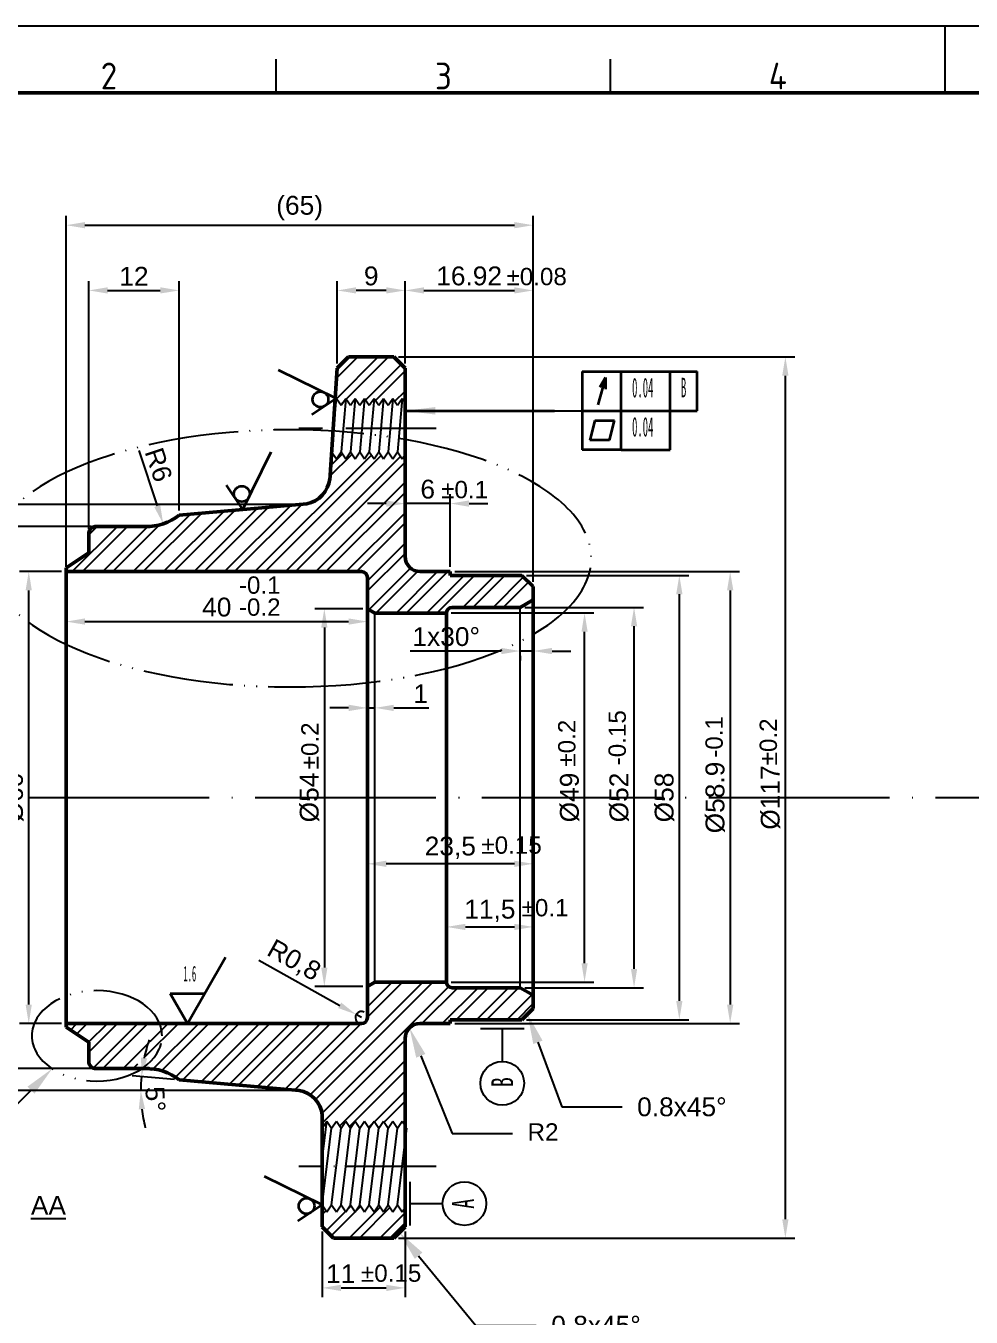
# Model space of a CAD drawing. Header units: millimetres. Extents: x 1789 to 2590, y 1108 to 1371.
# Drawn here: x 1853.2 to 1978.7, y 1199.9 to 1371.4 of the extents above; entities that cross this region are included whole.
import ezdxf
from ezdxf import colors
from ezdxf.entities.mleader import LeaderData, LeaderLine
from ezdxf.enums import TextEntityAlignment as Align
from ezdxf.math import Vec2, Vec3

# ---------------------------------------------------------------- set-up
doc = ezdxf.new("R2010")
doc.units = ezdxf.units.MM
doc.linetypes.add('ACAD_ISO04W100', pattern=[30, 24, -3, 0, -3])
doc.linetypes.add('ACAD_ISO05W100', pattern=[33, 24, -3, 0, -3, 0, -3])
for name, color, linetype, lineweight in [('AM_0', 7, 'Continuous', 50), ('AM_BOR', 7, 'Continuous', 50), ('CAXA4', 3, 'Continuous', 25)]:
    doc.layers.add(name, color=color, linetype=linetype, lineweight=lineweight)
doc.styles.add('ACISOTS', font='isocp.shx', dxfattribs={"height": 1})
doc.styles.get("Standard").update_dxf_attribs({"font": 'arial.ttf'})
doc.styles.add('UserTxtStyle1', font='', dxfattribs={"width": 0.4})
doc.styles.add('UserTxtStyle3', font='', dxfattribs={"width": 0.4})
doc.styles.add('标准', font='', dxfattribs={"width": 0.667})
doc.styles.get('UserTxtStyle1').set_extended_font_data('FangSong_GB2312')
doc.styles.get('UserTxtStyle3').set_extended_font_data('FangSong_GB2312')
doc.styles.get('标准').set_extended_font_data('FangSong_GB2312')
doc.dimstyles.new('ISO-25', dxfattribs={"dimtxt": 2.5, "dimasz": 2.5, "dimexe": 1.25, "dimexo": 0.625, "dimtad": 1, "dimtxsty": 'Standard', "dimcen": 2.5, "dimadec": 0, "dimazin": 0, "dimtfac": 1, "dimtmove": 0, "dimatfit": 3, "dimfxl": 1, "dimarcsym": 0})

# ---------------------------------------------------------------- blocks, each defined once
blk = doc.blocks.new('A3 ZTL')
blk.add_line((401.17, 280.82), (19.57, 280.82))
at = {"layer": 'AM_BOR', "color": 135, "lineweight": 25}
for p, q in [((0, 290.61), (410.96, 290.61)), ((205.48, 280.82), (205.48, 290.61)), ((107.63, 280.82), (107.63, 285.71)), ((156.56, 280.82), (156.56, 285.71))]:
    blk.add_line(p, q, dxfattribs=at)
at = {"layer": 'AM_BOR', "color": 135, "lineweight": 25, "style": 'ACISOTS'}
for s, p in [('2', (83.17, 283.27)), ('3', (132.09, 283.27)), ('4', (181.02, 283.27))]:
    blk.add_text(s, height=3.91, dxfattribs=at).set_placement(p, align=Align.MIDDLE)
blk = doc.blocks.new('CAXBLOCK36', base_point=(128.71, 82.65))
at = {"layer": 'CAXA4', "color": 0, "linetype": 'Continuous', "lineweight": 35}
for p, q in [((128.71, 82.65), (135.06, 93.65)), ((128.71, 82.65), (125.83, 87.65)), ((125.83, 87.65), (131.6, 87.65))]:
    blk.add_line(p, q, dxfattribs=at)
at = {"layer": 'CAXA4', "color": 0, "linetype": 'Continuous', "lineweight": 25, "insert": (128.05, 92.23), "char_height": 2.6, "attachment_point": 1, "style": 'UserTxtStyle3'}
blk.add_mtext('\\fFangSong_GB2312|b0|i0|p34;1.6', dxfattribs=at)
blk = doc.blocks.new('CAXBLOCK39', base_point=(-30.99, 72.15))
at = {"layer": 'CAXA4', "linetype": 'Continuous', "lineweight": 25}
blk.add_hatch(color=0, dxfattribs=at).paths.add_polyline_path([(-54.49, 72.15), (-50.49, 71.65), (-50.49, 72.65)], flags=0)
at = {"layer": 'CAXA4', "color": 0, "linetype": 'Continuous', "lineweight": 35}
for p, q in [((-30.99, 77.35), (-25.79, 77.35)), ((-30.99, 77.35), (-30.99, 66.95)), ((-25.79, 66.95), (-25.79, 77.35)), ((-25.79, 77.35), (-15.73, 77.35)), ((-19.3, 72.15), (-19.3, 77.35)), ((-15.73, 72.15), (-15.73, 77.35)), ((-27.87, 76.57), (-28.91, 72.93)), ((-27.87, 76.57), (-28.65, 75.27)), ((-27.87, 76.57), (-27.87, 75.01)), ((-54.49, 72.15), (-34.66, 72.15)), ((-30.99, 72.15), (-25.79, 72.15)), ((-25.79, 72.15), (-15.73, 72.15)), ((-19.3, 66.95), (-19.3, 72.15)), ((-29.3, 70.85), (-29.95, 68.25)), ((-29.3, 70.85), (-26.7, 70.85)), ((-27.35, 68.25), (-26.7, 70.85)), ((-25.79, 66.95), (-30.99, 66.95)), ((-27.35, 68.25), (-29.95, 68.25)), ((-25.79, 66.95), (-19.3, 66.95))]:
    blk.add_line(p, q, dxfattribs=at)
at = {"layer": 'CAXA4', "color": 0, "linetype": 'Continuous', "lineweight": 25}
blk.add_line((-34.66, 72.15), (-30.99, 72.15), dxfattribs=at)
at = {"layer": 'CAXA4', "color": 0, "linetype": 'Continuous', "lineweight": 25, "char_height": 2.6, "attachment_point": 1, "style": 'UserTxtStyle1'}
for s, insert in [('\\fFangSong_GB2312|b0|i0|p34;0.04', (-24.36, 76.53)), ('\\fFangSong_GB2312|b0|i0|p34;B', (-17.87, 76.53)), ('\\fFangSong_GB2312|b0|i0|p34;0.04', (-24.36, 71.33))]:
    blk.add_mtext(s, dxfattribs=dict(at, insert=insert))
blk = doc.blocks.new('*D11')
at = {"color": 0, "lineweight": -2}
for p, q in [((1909.71, 1293.45), (1928.66, 1293.45)), ((1927.41, 1246.95), (1927.41, 1290.95)), ((1909.71, 1244.45), (1928.66, 1244.45))]:
    blk.add_line(p, q, dxfattribs=at)
at = {"color": 0}
for points in [[(1927, 1290.95), (1927.83, 1290.95), (1927.41, 1293.45)], [(1927, 1246.95), (1927.83, 1246.95), (1927.41, 1244.45)]]:
    blk.add_solid(points, dxfattribs=at)
at = {"layer": 'Defpoints', "color": 0}
for p in [(1909.09, 1293.45), (1927.41, 1293.45), (1909.09, 1244.45)]:
    blk.add_point(p, dxfattribs=at)
at = {"color": 0, "insert": (1925.44, 1268.95), "char_height": 2.5, "attachment_point": 5, "rotation": 90}
blk.add_mtext('%%C49', dxfattribs=at)
blk = doc.blocks.new('*D12')
at = {"color": 0, "lineweight": -2}
for p, q in [((1919.48, 1294.2), (1935.23, 1294.2)), ((1933.98, 1246.2), (1933.98, 1291.7)), ((1919.48, 1243.7), (1935.23, 1243.7))]:
    blk.add_line(p, q, dxfattribs=at)
at = {"color": 0}
for points in [[(1933.57, 1291.7), (1934.4, 1291.7), (1933.98, 1294.2)], [(1933.57, 1246.2), (1934.4, 1246.2), (1933.98, 1243.7)]]:
    blk.add_solid(points, dxfattribs=at)
at = {"layer": 'Defpoints', "color": 0}
for p in [(1918.86, 1294.2), (1933.98, 1294.2), (1918.86, 1243.7)]:
    blk.add_point(p, dxfattribs=at)
at = {"color": 0, "insert": (1932.01, 1268.95), "char_height": 2.5, "attachment_point": 5, "rotation": 90}
blk.add_mtext('%%C52', dxfattribs=at)
blk = doc.blocks.new('*D13')
at = {"color": 0, "lineweight": -2}
for p, q in [((1902.71, 1327.45), (1955.32, 1327.45)), ((1954.07, 1212.95), (1954.07, 1324.95)), ((1902.71, 1210.45), (1955.32, 1210.45))]:
    blk.add_line(p, q, dxfattribs=at)
at = {"color": 0}
for points in [[(1953.65, 1324.95), (1954.49, 1324.95), (1954.07, 1327.45)], [(1953.65, 1212.95), (1954.49, 1212.95), (1954.07, 1210.45)]]:
    blk.add_solid(points, dxfattribs=at)
at = {"layer": 'Defpoints', "color": 0}
for p in [(1902.09, 1327.45), (1954.07, 1327.45), (1902.09, 1210.45)]:
    blk.add_point(p, dxfattribs=at)
at = {"color": 0, "insert": (1952.1, 1268.95), "char_height": 2.5, "attachment_point": 5, "rotation": 90}
blk.add_mtext('%%C117', dxfattribs=at)
blk = doc.blocks.new('*D14')
at = {"color": 0, "lineweight": -2}
for p, q in [((1872.97, 1231.5), (1867.34, 1231.99)), ((1874.25, 1230.05), (1867.25, 1230.05))]:
    blk.add_line(p, q, dxfattribs=at)
for start, end in [(161.3673, 168.1837), (175, 180), (186.8163, 193.6327)]:
    blk.add_arc((1889.53, 1230.05), 21.03, start, end, dxfattribs=at)
at = {"color": 0}
for points in [[(1869.36, 1234.3), (1868.54, 1234.42), (1868.58, 1231.88)], [(1868.23, 1227.53), (1869.07, 1227.58), (1868.5, 1230.05)]]:
    blk.add_solid(points, dxfattribs=at)
at = {"layer": 'Defpoints', "color": 0}
for p in [(1868.54, 1231.27), (1873.59, 1231.45), (1874.87, 1230.05), (1889.53, 1230.05), (1889.53, 1230.05)]:
    blk.add_point(p, dxfattribs=at)
at = {"color": 0, "insert": (1870.43, 1228.91), "char_height": 2.5, "attachment_point": 5, "rotation": 273.4361}
blk.add_mtext('5°', dxfattribs=at)
blk = doc.blocks.new('*D15')
at = {"color": 0, "lineweight": -2}
blk.add_line((1868.23, 1315.04), (1870.69, 1307.66), dxfattribs=at)
at = {"color": 0}
blk.add_solid([(1871.08, 1307.79), (1870.29, 1307.52), (1871.48, 1305.29)], dxfattribs=at)
at = {"layer": 'Defpoints', "color": 0}
for p in [(1869.36, 1311.64), (1871.48, 1305.29)]:
    blk.add_point(p, dxfattribs=at)
at = {"color": 0, "insert": (1870.86, 1313.13), "char_height": 2.5, "attachment_point": 5, "rotation": 288.4349}
blk.add_mtext('R6', dxfattribs=at)
blk = doc.blocks.new('*D18')
at = {"color": 0, "lineweight": -2}
for p, q in [((1861.96, 1304.95), (1843.62, 1304.95)), ((1844.87, 1235.45), (1844.87, 1302.45)), ((1861.96, 1232.95), (1843.62, 1232.95))]:
    blk.add_line(p, q, dxfattribs=at)
at = {"color": 0}
for points in [[(1844.46, 1302.45), (1845.29, 1302.45), (1844.87, 1304.95)], [(1844.46, 1235.45), (1845.29, 1235.45), (1844.87, 1232.95)]]:
    blk.add_solid(points, dxfattribs=at)
at = {"layer": 'Defpoints', "color": 0}
for p in [(1844.87, 1304.95), (1862.59, 1304.95), (1862.59, 1232.95)]:
    blk.add_point(p, dxfattribs=at)
at = {"color": 0, "insert": (1842.9, 1268.95), "char_height": 2.5, "attachment_point": 5, "rotation": 90}
blk.add_mtext('%%C72', dxfattribs=at)
blk = doc.blocks.new('*D19')
at = {"color": 0, "lineweight": -2}
for p, q in [((1857.96, 1298.95), (1852.38, 1298.95)), ((1853.63, 1241.45), (1853.63, 1296.45)), ((1857.96, 1238.95), (1852.38, 1238.95))]:
    blk.add_line(p, q, dxfattribs=at)
at = {"color": 0}
for points in [[(1853.21, 1296.45), (1854.04, 1296.45), (1853.63, 1298.95)], [(1853.21, 1241.45), (1854.04, 1241.45), (1853.63, 1238.95)]]:
    blk.add_solid(points, dxfattribs=at)
at = {"layer": 'Defpoints', "color": 0}
for p in [(1853.63, 1298.95), (1858.59, 1298.95), (1858.59, 1238.95)]:
    blk.add_point(p, dxfattribs=at)
at = {"color": 0, "insert": (1851.65, 1268.95), "char_height": 2.5, "attachment_point": 5, "rotation": 90}
blk.add_mtext('%%C60', dxfattribs=at)
blk = doc.blocks.new('*D20')
at = {"color": 0, "lineweight": -2}
for p, q in [((1897.96, 1294.02), (1891.62, 1294.02)), ((1892.87, 1291.52), (1892.87, 1246.37)), ((1897.96, 1243.87), (1891.62, 1243.87))]:
    blk.add_line(p, q, dxfattribs=at)
at = {"color": 0}
for points in [[(1892.45, 1291.52), (1893.28, 1291.52), (1892.87, 1294.02)], [(1892.45, 1246.37), (1893.28, 1246.37), (1892.87, 1243.87)]]:
    blk.add_solid(points, dxfattribs=at)
at = {"layer": 'Defpoints', "color": 0}
for p in [(1898.59, 1294.02), (1892.87, 1243.87), (1898.59, 1243.87)]:
    blk.add_point(p, dxfattribs=at)
at = {"color": 0, "insert": (1890.9, 1268.95), "char_height": 2.5, "attachment_point": 5, "rotation": 90}
blk.add_mtext('%%C54', dxfattribs=at)
blk = doc.blocks.new('*D21')
at = {"color": 0, "lineweight": -2}
for p, q in [((1896.09, 1280.85), (1893.59, 1280.85)), ((1898.59, 1281.47), (1898.59, 1282.1)), ((1898.59, 1280.85), (1899.59, 1280.85)), ((1899.59, 1281.47), (1899.59, 1282.1)), ((1902.09, 1280.85), (1906.76, 1280.85))]:
    blk.add_line(p, q, dxfattribs=at)
at = {"color": 0}
for points in [[(1896.09, 1281.27), (1896.09, 1280.43), (1898.59, 1280.85)], [(1902.09, 1281.27), (1902.09, 1280.43), (1899.59, 1280.85)]]:
    blk.add_solid(points, dxfattribs=at)
at = {"layer": 'Defpoints', "color": 0}
for p in [(1898.59, 1280.85), (1899.59, 1280.85), (1899.59, 1280.85)]:
    blk.add_point(p, dxfattribs=at)
at = {"color": 0, "insert": (1905.67, 1282.73), "char_height": 2.5, "attachment_point": 5}
blk.add_mtext('1', dxfattribs=at)
blk = doc.blocks.new('*D22')
at = {"color": 0, "lineweight": -2}
for p, q in [((1894.59, 1326.57), (1894.59, 1337.53)), ((1903.59, 1326.57), (1903.59, 1337.53)), ((1901.09, 1336.28), (1897.09, 1336.28))]:
    blk.add_line(p, q, dxfattribs=at)
at = {"color": 0}
for points in [[(1897.09, 1336.7), (1897.09, 1335.87), (1894.59, 1336.28)], [(1901.09, 1336.7), (1901.09, 1335.87), (1903.59, 1336.28)]]:
    blk.add_solid(points, dxfattribs=at)
at = {"layer": 'Defpoints', "color": 0}
for p in [(1894.59, 1336.28), (1894.59, 1325.95), (1903.59, 1325.95)]:
    blk.add_point(p, dxfattribs=at)
at = {"color": 0, "insert": (1899.09, 1338.19), "char_height": 2.5, "attachment_point": 5}
blk.add_mtext('9', dxfattribs=at)
blk = doc.blocks.new('*D23')
at = {"color": 0, "lineweight": -2}
for p, q in [((1892.59, 1211.32), (1892.59, 1202.59)), ((1903.59, 1211.32), (1903.59, 1202.59)), ((1895.09, 1203.84), (1901.09, 1203.84))]:
    blk.add_line(p, q, dxfattribs=at)
at = {"color": 0}
for points in [[(1895.09, 1204.25), (1895.09, 1203.42), (1892.59, 1203.84)], [(1901.09, 1204.25), (1901.09, 1203.42), (1903.59, 1203.84)]]:
    blk.add_solid(points, dxfattribs=at)
at = {"layer": 'Defpoints', "color": 0}
for p in [(1892.59, 1211.95), (1903.59, 1211.95), (1903.59, 1203.84)]:
    blk.add_point(p, dxfattribs=at)
at = {"color": 0, "insert": (1895.05, 1205.72), "char_height": 2.5, "attachment_point": 5}
blk.add_mtext('11', dxfattribs=at)
blk = doc.blocks.new('*D24')
at = {"color": 0, "lineweight": -2}
for p, q in [((1909.09, 1252.39), (1909.09, 1253.02)), ((1911.59, 1251.77), (1918.09, 1251.77)), ((1920.59, 1252.39), (1920.59, 1253.02))]:
    blk.add_line(p, q, dxfattribs=at)
at = {"color": 0}
for points in [[(1911.59, 1252.18), (1911.59, 1251.35), (1909.09, 1251.77)], [(1918.09, 1252.18), (1918.09, 1251.35), (1920.59, 1251.77)]]:
    blk.add_solid(points, dxfattribs=at)
at = {"layer": 'Defpoints', "color": 0}
for p in [(1909.09, 1251.77), (1920.59, 1251.77), (1920.59, 1251.77)]:
    blk.add_point(p, dxfattribs=at)
at = {"color": 0, "insert": (1914.84, 1253.89), "char_height": 2.5, "attachment_point": 5}
blk.add_mtext('11,5', dxfattribs=at)
blk = doc.blocks.new('*D25')
at = {"color": 0, "lineweight": -2}
for p, q in [((1898.59, 1260.77), (1898.59, 1261.4)), ((1920.59, 1260.77), (1920.59, 1261.4)), ((1918.09, 1260.15), (1901.09, 1260.15))]:
    blk.add_line(p, q, dxfattribs=at)
at = {"color": 0}
for points in [[(1901.09, 1260.56), (1901.09, 1259.73), (1898.59, 1260.15)], [(1918.09, 1260.56), (1918.09, 1259.73), (1920.59, 1260.15)]]:
    blk.add_solid(points, dxfattribs=at)
at = {"layer": 'Defpoints', "color": 0}
for p in [(1898.59, 1260.15), (1898.59, 1260.15), (1920.59, 1260.15)]:
    blk.add_point(p, dxfattribs=at)
at = {"color": 0, "insert": (1909.59, 1262.27), "char_height": 2.5, "attachment_point": 5}
blk.add_mtext('23,5', dxfattribs=at)
blk = doc.blocks.new('*D26')
at = {"color": 0, "lineweight": -2}
for p, q in [((1884.16, 1247.34), (1894.91, 1241.35)), ((1897.79, 1239.75), (1897.09, 1240.14))]:
    blk.add_line(p, q, dxfattribs=at)
blk.add_arc((1897.79, 1239.75), 0.8, 61.34, 225.2377, dxfattribs=at)
at = {"color": 0}
blk.add_solid([(1895.11, 1241.72), (1894.7, 1240.99), (1897.09, 1240.14)], dxfattribs=at)
at = {"layer": 'Defpoints', "color": 0}
for p in [(1897.09, 1240.14), (1897.79, 1239.75)]:
    blk.add_point(p, dxfattribs=at)
at = {"color": 0, "insert": (1888.78, 1247.21), "char_height": 2.5, "attachment_point": 5, "rotation": 330.8646}
blk.add_mtext('R0,8', dxfattribs=at)
blk = doc.blocks.new('*D27')
at = {"color": 0, "lineweight": -2}
for p, q in [((1903.59, 1308.61), (1903.59, 1309.23)), ((1909.59, 1299.57), (1909.59, 1309.23)), ((1901.09, 1307.98), (1898.59, 1307.98)), ((1909.59, 1307.98), (1903.59, 1307.98)), ((1912.09, 1307.98), (1914.59, 1307.98))]:
    blk.add_line(p, q, dxfattribs=at)
at = {"color": 0}
for points in [[(1901.09, 1308.4), (1901.09, 1307.56), (1903.59, 1307.98)], [(1912.09, 1308.4), (1912.09, 1307.56), (1909.59, 1307.98)]]:
    blk.add_solid(points, dxfattribs=at)
at = {"layer": 'Defpoints', "color": 0}
for p in [(1903.59, 1307.98), (1903.59, 1307.98), (1909.59, 1298.95)]:
    blk.add_point(p, dxfattribs=at)
at = {"color": 0, "insert": (1906.59, 1309.88), "char_height": 2.5, "attachment_point": 5}
blk.add_mtext('6', dxfattribs=at)
blk = doc.blocks.new('CAXBLOCK51', base_point=(-60.7, -18.44))
at = {"layer": 'CAXA4', "color": 0, "linetype": 'Continuous', "lineweight": 35}
for q in [(-70.29, -13.74), (-64.73, -21.15)]:
    blk.add_line((-60.7, -18.44), q, dxfattribs=at)
blk.add_circle((-63.3, -18.62), 1.3, dxfattribs=at)
blk = doc.blocks.new('*D28')
at = {"color": 0, "lineweight": -2}
for p, q in [((1861.59, 1304.57), (1861.59, 1337.53)), ((1873.59, 1307.07), (1873.59, 1337.53)), ((1864.09, 1336.28), (1871.09, 1336.28))]:
    blk.add_line(p, q, dxfattribs=at)
at = {"color": 0}
for points in [[(1864.09, 1336.7), (1864.09, 1335.87), (1861.59, 1336.28)], [(1871.09, 1336.7), (1871.09, 1335.87), (1873.59, 1336.28)]]:
    blk.add_solid(points, dxfattribs=at)
at = {"layer": 'Defpoints', "color": 0}
for p in [(1873.59, 1336.28), (1873.59, 1306.45), (1861.59, 1303.95)]:
    blk.add_point(p, dxfattribs=at)
at = {"color": 0, "insert": (1867.59, 1338.16), "char_height": 2.5, "attachment_point": 5}
blk.add_mtext('12', dxfattribs=at)
blk = doc.blocks.new('*D29')
at = {"color": 0, "lineweight": -2}
for p, q in [((1916.36, 1288.4), (1904.25, 1288.4)), ((1920.59, 1288.4), (1918.86, 1288.4)), ((1918.86, 1287.77), (1918.86, 1287.15)), ((1920.59, 1287.77), (1920.59, 1287.15)), ((1923.09, 1288.4), (1925.59, 1288.4))]:
    blk.add_line(p, q, dxfattribs=at)
at = {"color": 0}
for points in [[(1916.36, 1288.82), (1916.36, 1287.98), (1918.86, 1288.4)], [(1923.09, 1288.82), (1923.09, 1287.98), (1920.59, 1288.4)]]:
    blk.add_solid(points, dxfattribs=at)
at = {"layer": 'Defpoints', "color": 0}
for p in [(1918.86, 1288.4), (1918.86, 1288.4), (1920.59, 1288.4)]:
    blk.add_point(p, dxfattribs=at)
at = {"color": 0, "insert": (1909.05, 1290.3), "char_height": 2.5, "attachment_point": 5}
blk.add_mtext('1x30%%d', dxfattribs=at)
blk = doc.blocks.new('*D31')
at = {"color": 0, "lineweight": -2}
for p, q in [((2081.96, 1312.59), (2091.51, 1322.14)), ((2102.45, 1268.95), (2113.55, 1268.95))]:
    blk.add_line(p, q, dxfattribs=at)
blk.add_arc((2038.32, 1268.95), 73.98, 1.9364, 43.0636, dxfattribs=at)
at = {"color": 0}
for points in [[(2092.07, 1319.17), (2092.67, 1319.75), (2090.63, 1321.26)], [(2112.67, 1271.45), (2111.84, 1271.44), (2112.3, 1268.95)]]:
    blk.add_solid(points, dxfattribs=at)
at = {"layer": 'Defpoints', "color": 0}
for p in [(2081.52, 1312.15), (2064.41, 1295.03), (2109.78, 1288.09), (1853.59, 1268.95), (2101.82, 1268.95)]:
    blk.add_point(p, dxfattribs=at)
at = {"color": 0, "insert": (2108.42, 1297.98), "char_height": 2.5, "attachment_point": 5, "rotation": 292.5}
blk.add_mtext('45°', dxfattribs=at)
blk = doc.blocks.new('*D35')
at = {"color": 0, "lineweight": -2}
for p, q in [((1919.71, 1298.45), (1941.24, 1298.45)), ((1939.99, 1295.95), (1939.99, 1241.95)), ((1919.71, 1239.45), (1941.24, 1239.45))]:
    blk.add_line(p, q, dxfattribs=at)
at = {"color": 0}
for points in [[(1939.58, 1295.95), (1940.41, 1295.95), (1939.99, 1298.45)], [(1939.58, 1241.95), (1940.41, 1241.95), (1939.99, 1239.45)]]:
    blk.add_solid(points, dxfattribs=at)
at = {"layer": 'Defpoints', "color": 0}
for p in [(1919.09, 1298.45), (1919.09, 1239.45), (1939.99, 1239.45)]:
    blk.add_point(p, dxfattribs=at)
at = {"color": 0, "insert": (1938.02, 1268.95), "char_height": 2.5, "attachment_point": 5, "rotation": 90}
blk.add_mtext('%%C58', dxfattribs=at)
blk = doc.blocks.new('*D36')
at = {"color": 0, "lineweight": -2}
for p, q in [((1910.21, 1298.95), (1947.99, 1298.95)), ((1946.74, 1296.45), (1946.74, 1241.45)), ((1910.21, 1238.95), (1947.99, 1238.95))]:
    blk.add_line(p, q, dxfattribs=at)
at = {"color": 0}
for points in [[(1946.33, 1296.45), (1947.16, 1296.45), (1946.74, 1298.95)], [(1946.33, 1241.45), (1947.16, 1241.45), (1946.74, 1238.95)]]:
    blk.add_solid(points, dxfattribs=at)
at = {"layer": 'Defpoints', "color": 0}
for p in [(1909.59, 1298.95), (1909.59, 1238.95), (1946.74, 1238.95)]:
    blk.add_point(p, dxfattribs=at)
at = {"color": 0, "insert": (1944.77, 1268.95), "char_height": 2.5, "attachment_point": 5, "rotation": 90}
blk.add_mtext('%%C58.9', dxfattribs=at)
blk = doc.blocks.new('*D37')
at = {"color": 0, "lineweight": -2}
for p, q in [((1858.59, 1299.57), (1858.59, 1346.19)), ((1920.59, 1297.57), (1920.59, 1346.19)), ((1861.09, 1344.94), (1918.09, 1344.94))]:
    blk.add_line(p, q, dxfattribs=at)
at = {"color": 0}
for points in [[(1861.09, 1345.36), (1861.09, 1344.53), (1858.59, 1344.94)], [(1918.09, 1345.36), (1918.09, 1344.53), (1920.59, 1344.94)]]:
    blk.add_solid(points, dxfattribs=at)
at = {"layer": 'Defpoints', "color": 0}
for p in [(1920.59, 1344.94), (1858.59, 1298.95), (1920.59, 1296.95)]:
    blk.add_point(p, dxfattribs=at)
at = {"color": 0, "insert": (1889.59, 1347.21), "char_height": 2.5, "attachment_point": 5}
blk.add_mtext('(65)', dxfattribs=at)
blk = doc.blocks.new('*D38')
at = {"color": 0, "lineweight": -2}
for p, q in [((1858.59, 1298.32), (1858.59, 1291.06)), ((1898.59, 1297.52), (1898.59, 1291.06)), ((1861.09, 1292.31), (1896.09, 1292.31))]:
    blk.add_line(p, q, dxfattribs=at)
at = {"color": 0}
for points in [[(1861.09, 1292.73), (1861.09, 1291.9), (1858.59, 1292.31)], [(1896.09, 1292.73), (1896.09, 1291.9), (1898.59, 1292.31)]]:
    blk.add_solid(points, dxfattribs=at)
at = {"layer": 'Defpoints', "color": 0}
for p in [(1858.59, 1298.95), (1898.59, 1298.15), (1898.59, 1292.31)]:
    blk.add_point(p, dxfattribs=at)
at = {"color": 0, "insert": (1878.59, 1294.22), "char_height": 2.5, "attachment_point": 5}
blk.add_mtext('40', dxfattribs=at)
blk = doc.blocks.new('*D71')
at = {"color": 0, "lineweight": -2}
for p, q in [((1903.59, 1326.57), (1903.59, 1337.53)), ((1920.59, 1328.07), (1920.59, 1337.53)), ((1906.09, 1336.28), (1918.09, 1336.28))]:
    blk.add_line(p, q, dxfattribs=at)
at = {"color": 0}
for points in [[(1906.09, 1336.7), (1906.09, 1335.87), (1903.59, 1336.28)], [(1918.09, 1336.7), (1918.09, 1335.87), (1920.59, 1336.28)]]:
    blk.add_solid(points, dxfattribs=at)
at = {"layer": 'Defpoints', "color": 0}
for p in [(1920.59, 1336.28), (1920.59, 1327.45), (1903.59, 1325.95)]:
    blk.add_point(p, dxfattribs=at)
at = {"color": 0, "insert": (1912.09, 1338.19), "char_height": 2.5, "attachment_point": 5}
blk.add_mtext('16.92', dxfattribs=at)
blk = doc.blocks.new('*D78')
at = {"color": 0, "lineweight": -2}
for p, q in [((1888.9, 1307.84), (1835.68, 1307.84)), ((1836.93, 1232.55), (1836.93, 1305.34)), ((1888.9, 1230.05), (1835.68, 1230.05))]:
    blk.add_line(p, q, dxfattribs=at)
at = {"color": 0}
for points in [[(1836.52, 1305.34), (1837.35, 1305.34), (1836.93, 1307.84)], [(1836.52, 1232.55), (1837.35, 1232.55), (1836.93, 1230.05)]]:
    blk.add_solid(points, dxfattribs=at)
at = {"layer": 'Defpoints', "color": 0}
for p in [(1836.93, 1307.84), (1889.53, 1307.84), (1889.53, 1230.05)]:
    blk.add_point(p, dxfattribs=at)
at = {"color": 0, "insert": (1834.96, 1268.95), "char_height": 2.5, "attachment_point": 5, "rotation": 90}
blk.add_mtext('%%C75', dxfattribs=at)

msp = doc.modelspace()

# ---------------------------------------------------------------- hatches: boundary and pattern name
h = msp.add_hatch()
h.set_pattern_fill('ANSI32', color=256, scale=0.3, style=0)
h.set_pattern_definition([(45, (408.3717, 256.0654), (-2.0205576, 2.0205576), []), (45, (409.7188, 256.0654), (-2.0205576, 2.0205576), [])])
h.paths.add_polyline_path([(1903.589, 1325.947), (1902.089, 1327.447), (1896.089, 1327.447), (1894.589, 1325.947), (1894.324, 1322.006), (1894.464, 1321.937), (1895.089, 1321.037), (1895.714, 1321.937), (1896.339, 1321.037), (1896.964, 1321.937), (1897.589, 1321.037), (1898.214, 1321.937), (1898.839, 1321.037), (1899.464, 1321.937), (1900.089, 1321.037), (1900.714, 1321.937), (1901.339, 1321.037), (1901.964, 1321.937), (1902.589, 1321.037), (1903.214, 1321.937), (1903.589, 1321.397)])
h.paths.add_polyline_path([(1903.589, 1314.477), (1903.214, 1313.937), (1902.589, 1314.837), (1901.964, 1313.937), (1901.339, 1314.837), (1900.714, 1313.937), (1900.089, 1314.837), (1899.464, 1313.937), (1898.839, 1314.837), (1898.214, 1313.937), (1897.589, 1314.837), (1896.964, 1313.937), (1896.339, 1314.837), (1895.714, 1313.937), (1895.089, 1314.837), (1894.464, 1313.937), (1893.841, 1314.835), (1893.609, 1311.475, -0.3358659), (1890.528, 1307.929), (1873.589, 1306.447, -0.1829051), (1869.089, 1304.947), (1862.589, 1304.947, 0.4142136), (1861.589, 1303.947), (1861.589, 1301.447), (1858.589, 1299.447), (1858.589, 1298.947), (1861.589, 1298.947), (1897.789, 1298.947, -0.4142136), (1898.589, 1298.147), (1898.589, 1294.024), (1899.589, 1293.447), (1909.089, 1293.447, -0.4142136), (1909.839, 1294.197), (1918.857, 1294.197), (1920.589, 1295.197), (1920.589, 1296.947), (1919.089, 1298.447), (1909.589, 1298.447), (1909.589, 1298.947), (1905.589, 1298.947, -0.4142136), (1903.589, 1300.947)])
edge = h.paths.add_edge_path()
edge.add_line((1905.589, 1238.947), (1909.589, 1238.947))
edge.add_line((1909.589, 1238.947), (1909.589, 1239.447))
edge.add_line((1909.589, 1239.447), (1919.089, 1239.447))
edge.add_line((1919.089, 1239.447), (1920.589, 1240.947))
edge.add_line((1920.589, 1240.947), (1920.589, 1242.697))
edge.add_line((1920.589, 1242.697), (1918.857, 1243.697))
edge.add_line((1918.857, 1243.697), (1909.839, 1243.697))
edge.add_arc((1909.839, 1244.447), 0.75, 180, 270, ccw=False)
edge.add_line((1909.089, 1244.447), (1899.589, 1244.447))
edge.add_line((1899.589, 1244.447), (1898.589, 1243.869))
edge.add_line((1898.589, 1243.869), (1898.589, 1239.747))
edge.add_arc((1897.789, 1239.747), 0.8, -90, 0, ccw=False)
edge.add_line((1897.789, 1238.947), (1870.998, 1238.947))
edge.add_ellipse((1862.683, 1237.304), major_axis=(8.645, 0), ratio=0.6940357, start_angle=-46.56721, end_angle=15.89163, ccw=False)
edge.add_line((1868.627, 1232.947), (1869.089, 1232.947))
edge.add_arc((1869.358, 1226.252), 6.7, 50.83481, 92.29529, ccw=False)
edge.add_line((1873.589, 1231.447), (1889.528, 1230.052))
edge.add_arc((1888.936, 1226.428), 3.672, 5.84936, 80.71686, ccw=False)
edge.add_line((1892.589, 1226.802), (1892.589, 1225.056))
edge.add_line((1892.589, 1225.056), (1893.214, 1225.956))
edge.add_line((1893.214, 1225.956), (1893.839, 1225.056))
edge.add_line((1893.839, 1225.056), (1894.464, 1225.956))
edge.add_line((1894.464, 1225.956), (1895.089, 1225.056))
edge.add_line((1895.089, 1225.056), (1895.714, 1225.956))
edge.add_line((1895.714, 1225.956), (1896.339, 1225.056))
edge.add_line((1896.339, 1225.056), (1896.964, 1225.956))
edge.add_line((1896.964, 1225.956), (1897.589, 1225.056))
edge.add_line((1897.589, 1225.056), (1898.214, 1225.956))
edge.add_line((1898.214, 1225.956), (1898.839, 1225.056))
edge.add_line((1898.839, 1225.056), (1899.464, 1225.956))
edge.add_line((1899.464, 1225.956), (1900.089, 1225.056))
edge.add_line((1900.089, 1225.056), (1900.714, 1225.956))
edge.add_line((1900.714, 1225.956), (1901.339, 1225.056))
edge.add_line((1901.339, 1225.056), (1901.964, 1225.956))
edge.add_line((1901.964, 1225.956), (1902.589, 1225.056))
edge.add_line((1902.589, 1225.056), (1903.214, 1225.956))
edge.add_line((1903.214, 1225.956), (1903.589, 1225.416))
edge.add_line((1903.589, 1225.416), (1903.589, 1236.947))
edge.add_arc((1905.589, 1236.947), 2, 90, 180, ccw=False)
h.paths.add_polyline_path([(1903.589, 1214.496), (1903.214, 1213.956), (1902.589, 1214.856), (1901.964, 1213.956), (1901.339, 1214.856), (1900.714, 1213.956), (1900.089, 1214.856), (1899.464, 1213.956), (1898.839, 1214.856), (1898.214, 1213.956), (1897.589, 1214.856), (1896.964, 1213.956), (1896.339, 1214.856), (1895.714, 1213.956), (1895.089, 1214.856), (1894.464, 1213.956), (1893.839, 1214.856), (1893.214, 1213.956), (1892.589, 1214.856), (1892.589, 1211.947), (1894.089, 1210.447), (1902.089, 1210.447), (1903.589, 1211.947)])
edge = h.paths.add_edge_path()
edge.add_ellipse((1862.683, 1237.304), major_axis=(8.645, 0), ratio=0.6940357, start_angle=-46.56721, end_angle=15.89163)
edge.add_line((1870.998, 1238.947), (1861.589, 1238.947))
edge.add_line((1861.589, 1238.947), (1858.589, 1238.947))
edge.add_line((1858.589, 1238.947), (1858.589, 1238.447))
edge.add_line((1858.589, 1238.447), (1861.589, 1236.447))
edge.add_line((1861.589, 1236.447), (1861.589, 1233.947))
edge.add_arc((1862.589, 1233.947), 1, 180, 270)
edge.add_line((1862.589, 1232.947), (1868.627, 1232.947))

# ---------------------------------------------------------------- linework, layer by layer
at = {"lineweight": 50}
for p, q in [((1894.589, 1325.947), (1896.089, 1327.447)), ((1896.089, 1327.447), (1902.089, 1327.447)), ((1902.089, 1327.447), (1903.589, 1325.947)), ((1893.589, 1311.091), (1894.589, 1325.947)), ((1903.589, 1325.947), (1903.589, 1300.947)), ((1873.589, 1306.447), (1890.528, 1307.929)), ((1862.589, 1304.947), (1869.626, 1304.947)), ((1873.589, 1306.447), (1873.589, 1306.447)), ((1861.589, 1303.947), (1861.589, 1301.447)), ((1861.589, 1301.447), (1858.589, 1299.447)), ((1858.589, 1298.947), (1858.589, 1299.447)), ((1858.589, 1238.947), (1858.589, 1298.947)), ((1861.589, 1298.947), (1858.589, 1298.947)), ((1861.589, 1298.947), (1897.789, 1298.947)), ((1898.589, 1244.447), (1898.589, 1298.147)), ((1909.589, 1298.947), (1905.589, 1298.947)), ((1909.589, 1298.447), (1909.589, 1298.947)), ((1919.089, 1298.447), (1909.589, 1298.447)), ((1909.589, 1298.447), (1909.589, 1298.447)), ((1919.089, 1298.447), (1920.589, 1296.947)), ((1920.589, 1243.697), (1920.589, 1296.947)), ((1920.589, 1295.197), (1918.857, 1294.197)), ((1899.589, 1293.447), (1898.589, 1294.024)), ((1899.589, 1293.447), (1909.089, 1293.447)), ((1909.089, 1244.447), (1909.089, 1293.447)), ((1918.857, 1294.197), (1909.839, 1294.197)), ((1898.589, 1239.747), (1898.589, 1268.947)), ((1920.589, 1240.947), (1920.589, 1268.947)), ((1899.589, 1244.447), (1898.589, 1243.869)), ((1899.589, 1244.447), (1909.089, 1244.447)), ((1918.857, 1243.697), (1909.839, 1243.697)), ((1920.589, 1242.697), (1918.857, 1243.697)), ((1919.089, 1239.447), (1920.589, 1240.947)), ((1861.589, 1238.947), (1858.589, 1238.947)), ((1858.589, 1238.947), (1858.589, 1238.447)), ((1861.589, 1236.447), (1858.589, 1238.447)), ((1861.589, 1238.947), (1897.789, 1238.947)), ((1909.589, 1238.947), (1905.589, 1238.947)), ((1919.089, 1239.447), (1909.589, 1239.447)), ((1909.589, 1239.447), (1909.589, 1239.447)), ((1909.589, 1239.447), (1909.589, 1238.947)), ((1861.589, 1233.947), (1861.589, 1236.447)), ((1903.589, 1211.947), (1903.589, 1236.947)), ((1862.589, 1232.947), (1869.626, 1232.947)), ((1873.589, 1231.447), (1873.589, 1231.447)), ((1873.589, 1231.447), (1889.528, 1230.052)), ((1892.589, 1226.802), (1892.589, 1211.947)), ((1892.589, 1211.947), (1894.089, 1210.447)), ((1902.089, 1210.447), (1903.589, 1211.947)), ((1894.089, 1210.447), (1902.089, 1210.447))]:
    msp.add_line(p, q, dxfattribs=at)
for p, q in [((1893.839, 1314.837), (1894.464, 1321.937)), ((1894.304, 1321.706), (1894.464, 1321.937)), ((1894.464, 1321.937), (1895.089, 1321.037)), ((1895.089, 1321.037), (1895.714, 1321.937)), ((1895.714, 1321.937), (1895.089, 1314.837)), ((1895.714, 1321.937), (1896.339, 1321.037)), ((1896.339, 1321.037), (1896.964, 1321.937)), ((1896.964, 1321.937), (1896.339, 1314.837)), ((1896.964, 1321.937), (1897.589, 1321.037)), ((1897.589, 1321.037), (1898.214, 1321.937)), ((1898.214, 1321.937), (1897.589, 1314.837)), ((1898.214, 1321.937), (1898.839, 1321.037)), ((1898.839, 1321.037), (1899.464, 1321.937)), ((1899.464, 1321.937), (1898.839, 1314.837)), ((1899.464, 1321.937), (1900.089, 1321.037)), ((1900.089, 1321.037), (1900.714, 1321.937)), ((1900.714, 1321.937), (1900.089, 1314.837)), ((1900.714, 1321.937), (1901.339, 1321.037)), ((1901.339, 1321.037), (1901.964, 1321.937)), ((1901.964, 1321.937), (1901.339, 1314.837)), ((1901.964, 1321.937), (1902.589, 1321.037)), ((1902.589, 1321.037), (1903.214, 1321.937)), ((1903.214, 1321.937), (1902.589, 1314.837)), ((1903.214, 1321.937), (1903.589, 1321.397)), ((1893.839, 1314.837), (1894.464, 1313.937)), ((1894.464, 1313.937), (1895.089, 1314.837)), ((1895.089, 1314.837), (1895.714, 1313.937)), ((1895.714, 1313.937), (1896.339, 1314.837)), ((1896.339, 1314.837), (1896.964, 1313.937)), ((1896.964, 1313.937), (1897.589, 1314.837)), ((1897.589, 1314.837), (1898.214, 1313.937)), ((1898.214, 1313.937), (1898.839, 1314.837)), ((1898.839, 1314.837), (1899.464, 1313.937)), ((1899.464, 1313.937), (1900.089, 1314.837)), ((1900.089, 1314.837), (1900.714, 1313.937)), ((1900.714, 1313.937), (1901.339, 1314.837)), ((1901.339, 1314.837), (1901.964, 1313.937)), ((1901.964, 1313.937), (1902.589, 1314.837)), ((1902.589, 1314.837), (1903.214, 1313.937)), ((1903.214, 1313.937), (1903.589, 1314.477)), ((1899.589, 1244.447), (1899.589, 1293.447)), ((1918.857, 1243.697), (1918.857, 1294.197)), ((1889.528, 1230.052), (1874.871, 1230.052)), ((1892.589, 1225.056), (1893.214, 1225.956)), ((1892.589, 1220.856), (1893.214, 1225.956)), ((1892.589, 1214.856), (1892.589, 1225.056)), ((1892.589, 1214.856), (1893.839, 1225.056)), ((1893.214, 1225.956), (1893.839, 1225.056)), ((1893.839, 1225.056), (1894.464, 1225.956)), ((1893.839, 1214.856), (1895.089, 1225.056)), ((1894.464, 1225.956), (1895.089, 1225.056)), ((1895.089, 1225.056), (1895.714, 1225.956)), ((1895.089, 1214.856), (1896.339, 1225.056)), ((1895.714, 1225.956), (1896.339, 1225.056)), ((1896.339, 1225.056), (1896.964, 1225.956)), ((1896.339, 1214.856), (1897.589, 1225.056)), ((1896.964, 1225.956), (1897.589, 1225.056)), ((1897.589, 1225.056), (1898.214, 1225.956)), ((1897.589, 1214.856), (1898.839, 1225.056)), ((1898.214, 1225.956), (1898.839, 1225.056)), ((1898.839, 1225.056), (1899.464, 1225.956)), ((1898.839, 1214.856), (1900.089, 1225.056)), ((1899.464, 1225.956), (1900.089, 1225.056)), ((1900.089, 1225.056), (1900.714, 1225.956)), ((1900.089, 1214.856), (1901.339, 1225.056)), ((1900.714, 1225.956), (1901.339, 1225.056)), ((1901.339, 1225.056), (1901.964, 1225.956)), ((1901.339, 1214.856), (1902.589, 1225.056)), ((1901.964, 1225.956), (1902.589, 1225.056)), ((1902.589, 1225.056), (1903.214, 1225.956)), ((1902.589, 1214.856), (1903.839, 1225.056)), ((1903.214, 1225.956), (1903.589, 1225.416)), ((1892.589, 1214.856), (1893.214, 1213.956)), ((1893.214, 1213.956), (1893.839, 1214.856)), ((1893.839, 1214.856), (1894.464, 1213.956)), ((1894.464, 1213.956), (1895.089, 1214.856)), ((1895.089, 1214.856), (1895.714, 1213.956)), ((1895.714, 1213.956), (1896.339, 1214.856)), ((1896.339, 1214.856), (1896.964, 1213.956)), ((1896.964, 1213.956), (1897.589, 1214.856)), ((1897.589, 1214.856), (1898.214, 1213.956)), ((1898.214, 1213.956), (1898.839, 1214.856)), ((1898.839, 1214.856), (1899.464, 1213.956)), ((1899.464, 1213.956), (1900.089, 1214.856)), ((1900.089, 1214.856), (1900.714, 1213.956)), ((1900.714, 1213.956), (1901.339, 1214.856)), ((1901.339, 1214.856), (1901.964, 1213.956)), ((1901.964, 1213.956), (1902.589, 1214.856)), ((1902.589, 1214.856), (1903.214, 1213.956)), ((1903.214, 1213.956), (1903.589, 1214.496))]:
    msp.add_line(p, q)
at = {"linetype": 'ACAD_ISO04W100', "ltscale": 0.5}
for p, q in [((1907.711, 1317.937), (1889.468, 1317.937)), ((1907.711, 1219.956), (1889.468, 1219.956))]:
    msp.add_line(p, q, dxfattribs=at)
at = {"linetype": 'ACAD_ISO04W100'}
msp.add_line((1853.589, 1268.947), (2101.821, 1268.947), dxfattribs=at)
at = {"lineweight": 50}
for centre, radius, start, end in [((1889.727, 1311.736), 3.891, 281.88714, 353.06449), ((1862.589, 1303.947), 1, 90, 180), ((1869.358, 1311.642), 6.7, 267.70471, 309.16519), ((1905.589, 1300.947), 2, 180, 270), ((1897.789, 1298.147), 0.8, 0, 90), ((1909.839, 1293.447), 0.75, 90, 180), ((1909.839, 1244.447), 0.75, 180, 270), ((1897.789, 1239.747), 0.8, 270, 0), ((1905.589, 1236.947), 2, 90, 180), ((1862.589, 1233.947), 1, 180, 270), ((1869.358, 1226.252), 6.7, 50.83481, 92.29529), ((1888.936, 1226.428), 3.672, 5.84936, 80.71686)]:
    msp.add_arc(centre, radius, start, end, dxfattribs=at)
at = {"linetype": 'ACAD_ISO05W100', "ltscale": 0.5, "extrusion": (0, 0, -1)}
msp.add_ellipse((1888.318, 1300.7), major_axis=(-39.991, 0), ratio=0.4268581, start_param=-1.5707963, end_param=4.712389, dxfattribs=at)
msp.add_ellipse((1862.683, 1237.304), major_axis=(8.645, 0), ratio=0.6940357, dxfattribs=at)
at = {"layer": 'CAXA4', "color": 0, "linetype": 'Continuous'}
for p, q in [((1919.384, 1238.257), (1913.584, 1238.257)), ((1916.484, 1238.257), (1916.484, 1233.907)), ((1904.219, 1217.937), (1904.219, 1212.137)), ((1904.219, 1215.037), (1908.569, 1215.037))]:
    msp.add_line(p, q, dxfattribs=at)
for centre in [(1916.484, 1231.007), (1911.469, 1215.037)]:
    msp.add_circle(centre, 2.9, dxfattribs=at)

# ---------------------------------------------------------------- block references
at = {"layer": 'AM_0', "color": 0, "lineweight": 0, "xscale": 0.9075000000000002, "yscale": 0.9075000000000002, "zscale": 0.9075000000000002}
msp.add_blockref('A3 ZTL', (1788.799, 1107.689), dxfattribs=at)
at = {"layer": 'CAXA4', "color": 0, "linetype": 'Continuous', "lineweight": 25, "xscale": 0.8, "yscale": 0.8, "zscale": 0.8}
for name, p in [('CAXBLOCK51', (1894.436, 1321.951)), ('CAXBLOCK36', (1874.684, 1238.947)), ('CAXBLOCK51', (1892.589, 1214.856))]:
    msp.add_blockref(name, p, dxfattribs=at)
at = {"layer": 'CAXA4', "color": 0, "linetype": 'Continuous', "lineweight": 25}
msp.add_blockref('CAXBLOCK39', (1927.091, 1320.298), dxfattribs=at)
at = {"layer": 'CAXA4', "color": 0, "linetype": 'Continuous', "lineweight": 25, "xscale": 0.8, "yscale": 0.8, "zscale": 0.8, "rotation": 270}
msp.add_blockref('CAXBLOCK51', (1882.059, 1307.188), dxfattribs=at)

# ---------------------------------------------------------------- texts
at = {"attachment_point": 1}
for s, width, insert, char_height in [('±0.08', 18.23779, (1917.047, 1339.274), 2.3), ('±0.1', 18.23779, (1908.377, 1310.99), 2.3), ('-0.1', 18.23779, (1881.522, 1298.309), 2.3), ('-0.2', 18.23779, (1881.522, 1295.382), 2.3), ('±0.15', 18.23779, (1913.716, 1263.784), 2.3), ('±0.1', 18.23779, (1919.054, 1255.472), 2.3), ('{\\LAA}', 28.00005, (1853.914, 1216.045), 2.5), ('±0.15', 18.23779, (1897.725, 1206.948), 2.3)]:
    msp.add_mtext_dynamic_manual_height_columns(s, width=width, gutter_width=12.5, heights=[0], dxfattribs=dict(at, insert=insert, char_height=char_height))
at = {"char_height": 2.3, "attachment_point": 1, "rotation": 90}
for s, insert in [('-0.15', (1930.59, 1273.223)), ('-0.1', (1943.453, 1274.228)), ('±0.2', (1950.653, 1273.223)), ('±0.2', (1889.806, 1272.696)), ('±0.2', (1923.902, 1273.048))]:
    msp.add_mtext_dynamic_manual_height_columns(s, width=18.23779, gutter_width=12.5, heights=[0], dxfattribs=dict(at, insert=insert))
at = {"layer": 'CAXA4', "color": 0, "style": '标准', "width": 0.667}
msp.add_text('B', height=2.9, rotation=90, dxfattribs=at).set_placement((1917.933, 1230.491))
at = {"layer": 'CAXA4', "color": 0, "linetype": 'Continuous', "lineweight": 25, "insert": (1909.826, 1214.351), "char_height": 2.9, "attachment_point": 1, "rotation": 90, "style": '标准'}
msp.add_mtext('\\fFangSong_GB2312|b0|i0|p34;A', dxfattribs=at)

# ---------------------------------------------------------------- dimensions: what is measured, and where the dimension line sits
for base, p1, p2, text, picture, middle in [((1920.589, 1344.942), (1858.589, 1298.947), (1920.589, 1296.947), '(65)', '*D37', (1889.589, 1347.206)), ((1920.589, 1336.284), (1903.589, 1325.947), (1920.589, 1327.447), '16.92', '*D71', (1912.089, 1338.185))]:
    dim = msp.add_linear_dim(base=base, p1=p1, p2=p2, text=text, dimstyle='ISO-25')
    dim.commit()
    dim.dimension.update_dxf_attribs({"geometry": picture, "text_midpoint": middle})
for base, p1, p2, picture, middle in [((1873.589, 1336.284), (1861.589, 1303.947), (1873.589, 1306.447), '*D28', (1867.589, 1338.164)), ((1894.589, 1336.284), (1903.589, 1325.947), (1894.589, 1325.947), '*D22', (1899.089, 1338.185)), ((1903.589, 1307.981), (1909.589, 1298.947), (1903.589, 1307.981), '*D27', (1906.589, 1309.882)), ((1899.589, 1280.849), (1898.589, 1280.849), (1899.589, 1280.849), '*D21', (1905.675, 1282.73)), ((1920.589, 1251.766), (1909.089, 1251.766), (1920.589, 1251.766), '*D24', (1914.839, 1253.894))]:
    dim = msp.add_linear_dim(base=base, p1=p1, p2=p2, angle=180, dimstyle='ISO-25')
    dim.commit()
    dim.dimension.update_dxf_attribs({"geometry": picture, "text_midpoint": middle})
for base, p1, p2, angle, text, picture, middle in [((1954.07, 1327.447), (1902.089, 1210.447), (1902.089, 1327.447), 90, '%%C117', '*D13', (1952.099, 1268.947)), ((1836.932, 1307.841), (1889.528, 1230.052), (1889.528, 1307.841), 90, '%%C75', '*D78', (1834.961, 1268.947)), ((1844.874, 1304.947), (1862.589, 1232.947), (1862.589, 1304.947), 90, '%%C72', '*D18', (1842.903, 1268.947)), ((1853.626, 1298.947), (1858.589, 1238.947), (1858.589, 1298.947), 90, '%%C60', '*D19', (1851.654, 1268.947)), ((1946.743, 1238.947), (1909.589, 1298.947), (1909.589, 1238.947), 90, '%%C58.9', '*D36', (1944.772, 1268.947)), ((1939.993, 1239.447), (1919.089, 1298.447), (1919.089, 1239.447), 90, '%%C58', '*D35', (1938.021, 1268.947)), ((1892.867, 1243.869), (1898.589, 1294.024), (1898.589, 1243.869), 90, '%%C54', '*D20', (1890.896, 1268.947)), ((1927.415, 1293.447), (1909.089, 1244.447), (1909.089, 1293.447), 90, '%%C49', '*D11', (1925.444, 1268.947)), ((1933.984, 1294.197), (1918.857, 1243.697), (1918.857, 1294.197), 90, '%%C52', '*D12', (1932.012, 1268.947)), ((1898.589, 1260.147), (1920.589, 1260.147), (1898.589, 1260.147), 180, '23,5', '*D25', (1909.589, 1262.275))]:
    dim = msp.add_linear_dim(base=base, p1=p1, p2=p2, angle=angle, text=text, dimstyle='ISO-25')
    dim.commit()
    dim.dimension.update_dxf_attribs({"geometry": picture, "text_midpoint": middle})
dim = msp.add_angular_dim_2l(base=(2109.778, 1288.093), line1=((1853.589, 1268.947), (2101.821, 1268.947)), line2=((2064.406, 1295.032), (2081.519, 1312.145)), dimstyle='ISO-25')
dim.commit()
dim.dimension.update_dxf_attribs({"geometry": '*D31', "text_midpoint": (2108.419, 1297.982)})
dim = msp.add_radius_dim(center=(1869.358, 1311.642), mpoint=(1871.477, 1305.285), text='R6', dimstyle='ISO-25')
dim.commit()
dim.dimension.update_dxf_attribs({"geometry": '*D15', "text_midpoint": (1869.061, 1312.533), "dimtype": 164})
dim = msp.add_linear_dim(base=(1898.589, 1292.314), p1=(1858.589, 1298.947), p2=(1898.589, 1298.147), dimstyle='ISO-25')
dim.commit()
dim.dimension.update_dxf_attribs({"geometry": '*D38', "text_midpoint": (1878.589, 1294.215)})
dim = msp.add_linear_dim(base=(1918.857, 1288.399), p1=(1920.589, 1288.399), p2=(1918.857, 1288.399), angle=180, text='1x30%%d', dimstyle='ISO-25')
dim.commit()
dim.dimension.update_dxf_attribs({"geometry": '*D29', "text_midpoint": (1909.053, 1288.399), "dimtype": 160})
dim = msp.add_radius_dim(center=(1897.789, 1239.747), mpoint=(1897.091, 1240.136), dimstyle='ISO-25')
dim.commit()
dim.dimension.update_dxf_attribs({"geometry": '*D26', "text_midpoint": (1887.74, 1245.348), "dimtype": 164})
dim = msp.add_angular_dim_2l(base=(1868.537, 1231.275), line1=((1889.528, 1230.052), (1874.871, 1230.052)), line2=((1873.589, 1231.447), (1889.528, 1230.052)), dimstyle='ISO-25')
dim.commit()
dim.dimension.update_dxf_attribs({"geometry": '*D14', "text_midpoint": (1868.54, 1228.792), "dimtype": 162})
dim = msp.add_linear_dim(base=(1903.589, 1203.837), p1=(1892.589, 1211.947), p2=(1903.589, 1211.947), angle=180, dimstyle='ISO-25')
dim.commit()
dim.dimension.update_dxf_attribs({"geometry": '*D23', "text_midpoint": (1895.047, 1203.837), "dimtype": 160})

# ---------------------------------------------------------------- leaders
ml = msp.add_multileader_mtext('Standard')
ml.set_content('0.8x45%%D', color=256)
ml.set_leader_properties()
ml.build(insert=Vec2(0, 0))
ctx = ml.context
ctx.base_point, ctx.char_height, ctx.plane_origin = Vec3(1932.392, 1227.86), 2.5, Vec3(1919.839, 1240.197)
notes = []
notes.append((ctx, [(0, (1, 1, 0), (1924.392, 1227.86), (1, 0), 8, [(0, [(1919.839, 1240.197)], 0, [])])]))
ctx.mtext.insert, ctx.mtext.flow_direction = Vec3(1934.392, 1229.131), 5
ml = msp.add_multileader_mtext('Standard')
ml.set_content('R2', color=256)
ml.set_leader_properties()
ml.build(insert=Vec2(0, 0))
ctx = ml.context
ctx.base_point, ctx.char_height, ctx.plane_origin = Vec3(1917.843, 1224.317), 2.3, Vec3(1904.175, 1238.361)
notes.append((ctx, [(0, (1, 1, 0), (1909.843, 1224.317), (1, 0), 8, [(0, [(1904.175, 1238.361)], 0, [])])]))
ctx.mtext.insert, ctx.mtext.flow_direction = Vec3(1919.843, 1225.697), 5
ml = msp.add_multileader_mtext('Standard')
ml.set_content('K', color=256)
ml.set_leader_properties()
ml.build(insert=Vec2(0, 0))
ctx = ml.context
ctx.base_point, ctx.char_height, ctx.plane_origin = Vec3(1832.492, 1222.452), 2.3, Vec3(1856.74, 1232.947)
ctx.text_align_type = 2
notes.append((ctx, [(0, (1, 1, 0), (1846.393, 1222.452), (-1, 0), 8, [(0, [(1856.74, 1232.947)], 0, [])])]))
ctx.mtext.insert, ctx.mtext.alignment, ctx.mtext.flow_direction = Vec3(1836.393, 1223.832), 3, 5
ml = msp.add_multileader_mtext('Standard')
ml.set_content('0.8x45%%D', color=256)
ml.set_leader_properties()
ml.build(insert=Vec2(0, 0))
ctx = ml.context
ctx.base_point, ctx.char_height, ctx.plane_origin = Vec3(1920.993, 1198.86), 2.5, Vec3(1902.839, 1211.197)
notes.append((ctx, [(0, (1, 1, 0), (1912.993, 1198.86), (1, 0), 8, [(0, [(1902.839, 1211.197)], 0, [])])]))
ctx.mtext.insert, ctx.mtext.flow_direction = Vec3(1922.993, 1200.131), 5
for ctx, leaders in notes:
    for number, flags, end, landing, length, lines in leaders:
        leader = LeaderData()
        leader.index, (leader.has_last_leader_line, leader.has_dogleg_vector, leader.attachment_direction) = number, flags
        leader.last_leader_point, leader.dogleg_vector, leader.dogleg_length = Vec3(end), Vec3(landing), length
        for number, points, colour, breaks in lines:
            line = LeaderLine()
            line.index, line.vertices, line.color, line.breaks = number, Vec3.list(points), colors.encode_raw_color(colour), breaks
            leader.lines.append(line)
        ctx.leaders.append(leader)

doc.saveas('drawing.dxf')
